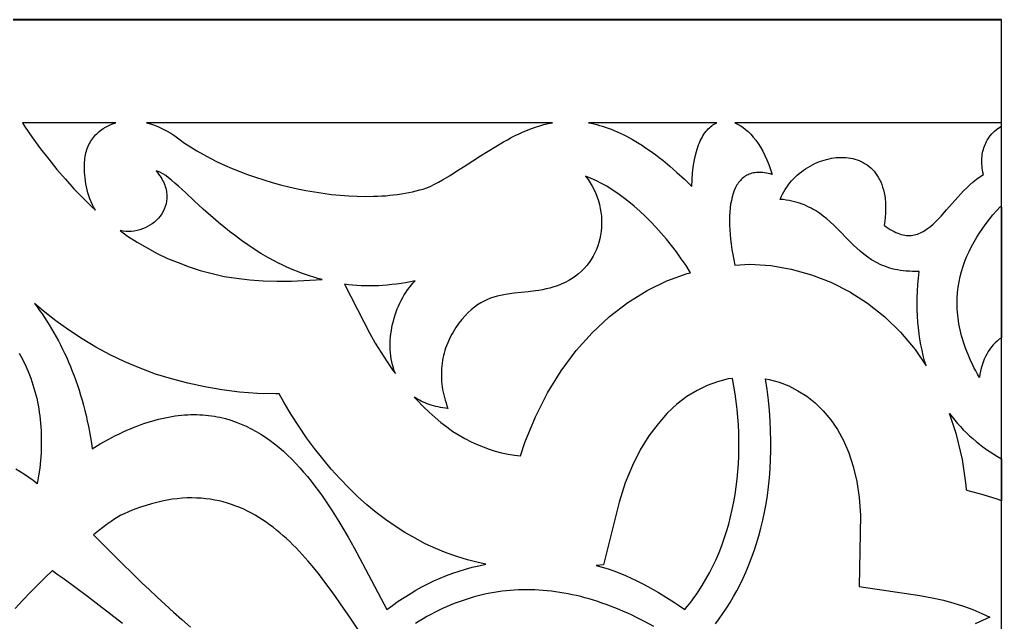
# Model space of a CAD drawing. Extents: x -52 to 65, y 51 to 91.
# Drawn here: x 35.26 to 64.58, y 73.41 to 91.4 of the extents above; entities that cross this region are included whole.
import ezdxf

# ---------------------------------------------------------------- set-up
doc = ezdxf.new("R2010")
doc.units = 0
doc.header["$MEASUREMENT"] = 0
doc.layers.get('0').update_dxf_attribs({"linetype": 'CONTINUOUS'})
doc.layers.add('LAYER_1', color=18, linetype='CONTINUOUS')

msp = doc.modelspace()

# ---------------------------------------------------------------- linework, layer by layer
msp.add_line((64.584, 51.402), (64.584, 91.402))
at = {"layer": 'LAYER_1'}
for points in [[(64.584, 91.402), (-30.084, 91.402), (-51.868, 91.402)], [(64.584, 91.388), (-51.868, 91.388)], [(35.245, 81.451), (35.295, 81.361), (35.344, 81.271), (35.391, 81.179), (35.435, 81.085), (35.478, 80.991), (35.518, 80.896), (35.557, 80.8), (35.594, 80.702), (35.628, 80.604), (35.661, 80.505), (35.691, 80.405), (35.72, 80.304), (35.746, 80.202), (35.771, 80.099), (35.793, 79.995), (35.814, 79.891), (35.833, 79.785), (35.849, 79.679), (35.864, 79.572), (35.877, 79.465), (35.887, 79.356), (35.896, 79.247), (35.903, 79.138), (35.91, 78.917), (35.91, 78.693), (35.902, 78.468), (35.885, 78.24), (35.862, 78.011), (35.83, 77.78), (35.79, 77.547), (35.664, 77.642), (35.537, 77.733), (35.409, 77.82), (35.282, 77.904), (35.153, 77.983)], [(56.048, 73.365), (56.16, 73.516), (56.269, 73.673), (56.377, 73.836), (56.481, 74.004), (56.583, 74.178), (56.682, 74.357), (56.778, 74.542), (56.87, 74.733), (56.959, 74.929), (57.044, 75.13), (57.125, 75.337), (57.201, 75.55), (57.273, 75.769), (57.34, 75.993), (57.402, 76.223), (57.459, 76.458), (57.51, 76.699), (57.556, 76.946), (57.596, 77.199), (57.63, 77.457), (57.658, 77.721), (57.679, 77.991), (57.693, 78.267), (57.7, 78.548), (57.701, 78.836), (57.693, 79.129), (57.678, 79.427), (57.656, 79.732), (57.625, 80.043), (57.586, 80.359), (57.538, 80.681), (57.649, 80.663), (57.944, 80.585), (58.235, 80.476), (58.508, 80.326), (58.771, 80.159), (59.023, 79.959), (59.262, 79.728), (59.487, 79.458), (59.687, 79.172), (59.873, 78.835), (60.026, 78.474), (60.16, 78.061), (60.27, 77.617), (60.341, 77.136), (60.375, 76.607), (60.341, 74.486), (62.151, 74.215), (62.513, 74.148), (62.853, 74.073), (63.163, 73.987), (63.454, 73.896), (63.732, 73.792), (63.999, 73.678), (64.242, 73.569), (64.021, 73.466), (63.805, 73.363)], [(45.425, 73.118), (45.143, 73.536), (44.849, 73.966), (44.697, 74.182), (44.542, 74.398), (44.382, 74.613), (44.219, 74.826), (44.051, 75.035), (43.878, 75.24), (43.7, 75.44), (43.61, 75.538), (43.517, 75.634), (43.424, 75.728), (43.329, 75.82), (43.233, 75.91), (43.135, 75.998), (43.036, 76.084), (42.935, 76.167), (42.833, 76.248), (42.729, 76.325), (42.623, 76.401), (42.516, 76.473), (42.407, 76.542), (42.296, 76.608), (42.184, 76.67), (42.07, 76.729), (41.954, 76.785), (41.836, 76.836), (41.716, 76.884), (41.594, 76.928), (41.471, 76.968), (41.345, 77.004), (41.217, 77.035), (41.088, 77.062), (40.956, 77.085), (40.822, 77.102), (40.686, 77.115), (40.548, 77.123), (40.407, 77.126), (40.264, 77.124), (40.119, 77.116), (39.972, 77.103), (39.822, 77.084), (39.67, 77.059), (39.516, 77.029), (39.359, 76.993), (39.199, 76.95), (39.037, 76.902), (38.873, 76.847), (38.706, 76.786), (38.536, 76.718), (38.364, 76.643), (38.289, 76.607), (38.203, 76.558), (38.105, 76.497), (37.997, 76.424), (37.879, 76.34), (37.751, 76.245), (37.615, 76.139), (37.471, 76.023), (38.269, 75.228), (38.693, 74.809), (38.913, 74.595), (39.139, 74.379), (39.371, 74.161), (39.609, 73.94), (39.854, 73.718), (40.106, 73.494), (40.366, 73.27)], [(35.124, 73.825), (35.351, 74.066), (35.577, 74.3), (35.802, 74.527), (36.024, 74.746), (36.243, 74.956), (36.418, 74.834), (36.593, 74.71), (36.942, 74.454), (37.291, 74.192), (37.639, 73.924), (38.337, 73.385)], [(54.206, 73.29), (53.945, 73.43), (53.684, 73.56), (53.554, 73.622), (53.425, 73.682), (53.296, 73.739), (53.167, 73.793), (53.038, 73.846), (52.91, 73.896), (52.782, 73.943), (52.654, 73.988), (52.527, 74.031), (52.4, 74.072), (52.273, 74.109), (52.146, 74.145), (52.02, 74.178), (51.894, 74.209), (51.768, 74.237), (51.642, 74.263), (51.517, 74.286), (51.392, 74.307), (51.268, 74.326), (51.143, 74.342), (51.019, 74.355), (50.895, 74.366), (50.772, 74.375), (50.649, 74.381), (50.526, 74.385), (50.403, 74.386), (50.281, 74.384), (50.158, 74.381), (50.037, 74.374), (49.915, 74.365), (49.794, 74.354), (49.673, 74.34), (49.552, 74.323), (49.432, 74.304), (49.311, 74.282), (49.192, 74.258), (49.072, 74.231), (48.953, 74.202), (48.834, 74.17), (48.715, 74.135), (48.596, 74.098), (48.478, 74.058), (48.36, 74.016), (48.242, 73.971), (48.125, 73.923), (48.008, 73.873), (47.891, 73.82), (47.774, 73.765), (47.658, 73.706), (47.542, 73.646), (47.426, 73.582), (47.311, 73.516), (47.196, 73.447), (47.081, 73.376)]]:
    msp.add_lwpolyline(points, dxfattribs=at)
for points in [[(35.351, 88.323), (35.412, 88.219), (35.651, 87.874), (35.89, 87.549), (36.134, 87.233), (36.377, 86.926), (36.63, 86.641), (36.878, 86.347), (37.137, 86.09), (37.395, 85.833), (37.528, 85.711), (37.48, 85.792), (37.436, 85.876), (37.397, 85.962), (37.362, 86.049), (37.331, 86.138), (37.303, 86.228), (37.279, 86.318), (37.259, 86.409), (37.242, 86.499), (37.228, 86.588), (37.216, 86.677), (37.208, 86.763), (37.202, 86.848), (37.199, 86.931), (37.197, 87.011), (37.198, 87.087), (37.2, 87.146), (37.205, 87.204), (37.212, 87.26), (37.22, 87.316), (37.231, 87.37), (37.243, 87.423), (37.258, 87.475), (37.274, 87.526), (37.292, 87.575), (37.312, 87.623), (37.334, 87.67), (37.357, 87.715), (37.383, 87.76), (37.409, 87.803), (37.438, 87.844), (37.468, 87.884), (37.5, 87.923), (37.533, 87.96), (37.568, 87.996), (37.604, 88.031), (37.641, 88.063), (37.68, 88.095), (37.721, 88.125), (37.762, 88.153), (37.85, 88.205), (37.942, 88.251), (38.038, 88.29), (38.139, 88.323)], [(39.051, 88.323), (39.17, 88.289), (39.289, 88.248), (39.409, 88.2), (39.53, 88.144), (39.652, 88.08), (39.774, 88.009), (39.897, 87.929), (40.021, 87.84), (40.189, 87.719), (40.368, 87.601), (40.555, 87.485), (40.751, 87.373), (40.954, 87.264), (41.165, 87.159), (41.383, 87.058), (41.607, 86.96), (41.837, 86.868), (42.072, 86.779), (42.311, 86.695), (42.555, 86.616), (42.802, 86.543), (43.052, 86.474), (43.304, 86.411), (43.558, 86.354), (43.813, 86.302), (44.069, 86.257), (44.326, 86.218), (44.581, 86.185), (44.836, 86.16), (45.09, 86.141), (45.341, 86.129), (45.59, 86.125), (45.836, 86.128), (45.957, 86.132), (46.078, 86.139), (46.197, 86.147), (46.316, 86.158), (46.433, 86.17), (46.549, 86.185), (46.663, 86.201), (46.776, 86.22), (46.888, 86.241), (46.998, 86.264), (47.106, 86.289), (47.213, 86.317), (47.318, 86.346), (47.421, 86.378), (47.539, 86.434), (47.656, 86.494), (47.772, 86.555), (47.888, 86.619), (48.117, 86.753), (48.345, 86.894), (48.572, 87.038), (48.799, 87.185), (49.026, 87.332), (49.253, 87.477), (49.482, 87.618), (49.714, 87.753), (49.83, 87.818), (49.947, 87.88), (50.066, 87.94), (50.185, 87.997), (50.305, 88.051), (50.426, 88.102), (50.548, 88.149), (50.671, 88.192), (50.796, 88.232), (50.922, 88.267), (51.05, 88.297), (51.179, 88.323)], [(52.253, 88.323), (52.334, 88.307), (52.417, 88.289), (52.5, 88.269), (52.584, 88.246), (52.669, 88.22), (52.755, 88.192), (52.842, 88.162), (52.93, 88.129), (53.018, 88.093), (53.108, 88.055), (53.199, 88.013), (53.29, 87.969), (53.383, 87.923), (53.476, 87.873), (53.571, 87.82), (53.667, 87.764), (53.763, 87.705), (53.861, 87.643), (53.96, 87.578), (54.06, 87.51), (54.16, 87.438), (54.262, 87.364), (54.365, 87.285), (54.469, 87.204), (54.681, 87.03), (54.896, 86.842), (55.117, 86.64), (55.342, 86.423), (55.348, 86.626), (55.361, 86.817), (55.38, 86.996), (55.406, 87.164), (55.437, 87.321), (55.474, 87.466), (55.495, 87.534), (55.516, 87.6), (55.539, 87.663), (55.564, 87.723), (55.589, 87.781), (55.615, 87.835), (55.643, 87.887), (55.671, 87.937), (55.701, 87.983), (55.732, 88.027), (55.763, 88.068), (55.795, 88.107), (55.829, 88.143), (55.863, 88.177), (55.898, 88.207), (55.933, 88.236), (55.969, 88.261), (56.006, 88.284), (56.044, 88.305), (56.082, 88.323)], [(56.627, 88.323), (56.706, 88.286), (56.786, 88.241), (56.866, 88.188), (56.945, 88.127), (57.023, 88.058), (57.1, 87.98), (57.175, 87.895), (57.249, 87.802), (57.321, 87.701), (57.39, 87.592), (57.456, 87.476), (57.52, 87.351), (57.58, 87.219), (57.637, 87.08), (57.69, 86.933), (57.738, 86.778), (57.68, 86.795), (57.623, 86.809), (57.567, 86.82), (57.513, 86.829), (57.461, 86.836), (57.41, 86.84), (57.361, 86.842), (57.313, 86.841), (57.266, 86.838), (57.221, 86.833), (57.177, 86.825), (57.135, 86.816), (57.094, 86.804), (57.055, 86.79), (57.017, 86.774), (56.98, 86.756), (56.945, 86.736), (56.911, 86.713), (56.878, 86.689), (56.847, 86.663), (56.817, 86.635), (56.788, 86.605), (56.761, 86.573), (56.735, 86.539), (56.71, 86.504), (56.687, 86.467), (56.643, 86.387), (56.605, 86.301), (56.572, 86.209), (56.543, 86.11), (56.519, 86.005), (56.499, 85.895), (56.484, 85.78), (56.474, 85.66), (56.467, 85.534), (56.465, 85.405), (56.467, 85.27), (56.474, 85.132), (56.484, 84.99), (56.497, 84.845), (56.515, 84.697), (56.537, 84.545), (56.562, 84.391), (56.59, 84.234), (56.622, 84.075), (57.07, 84.101), (57.696, 84.059), (58.302, 83.956), (58.909, 83.789), (59.492, 83.569), (60.06, 83.28), (60.589, 82.935), (61.101, 82.535), (61.569, 82.07), (62.008, 81.559), (62.337, 81.065), (62.292, 81.217), (62.252, 81.373), (62.215, 81.532), (62.182, 81.694), (62.153, 81.86), (62.128, 82.028), (62.107, 82.2), (62.091, 82.375), (62.08, 82.554), (62.072, 82.735), (62.07, 82.92), (62.072, 83.107), (62.08, 83.298), (62.092, 83.492), (62.109, 83.688), (62.132, 83.888), (62.03, 83.885), (61.932, 83.886), (61.837, 83.889), (61.745, 83.895), (61.655, 83.904), (61.569, 83.916), (61.485, 83.93), (61.403, 83.947), (61.324, 83.967), (61.248, 83.988), (61.173, 84.012), (61.101, 84.039), (61.031, 84.067), (60.963, 84.097), (60.897, 84.129), (60.833, 84.163), (60.77, 84.198), (60.709, 84.235), (60.591, 84.314), (60.479, 84.398), (60.371, 84.486), (60.267, 84.578), (60.166, 84.674), (60.067, 84.771), (59.969, 84.87), (59.775, 85.069), (59.677, 85.168), (59.578, 85.265), (59.476, 85.36), (59.371, 85.452), (59.262, 85.54), (59.148, 85.623), (59.029, 85.702), (58.967, 85.739), (58.904, 85.774), (58.838, 85.808), (58.771, 85.839), (58.702, 85.869), (58.631, 85.897), (58.558, 85.923), (58.482, 85.947), (58.405, 85.968), (58.324, 85.987), (58.242, 86.004), (58.156, 86.018), (58.068, 86.03), (57.978, 86.038), (58.011, 86.114), (58.047, 86.189), (58.086, 86.261), (58.127, 86.331), (58.172, 86.399), (58.219, 86.464), (58.268, 86.528), (58.32, 86.589), (58.374, 86.648), (58.431, 86.705), (58.489, 86.759), (58.549, 86.811), (58.61, 86.86), (58.673, 86.907), (58.738, 86.951), (58.804, 86.993), (58.871, 87.033), (58.939, 87.069), (59.009, 87.103), (59.079, 87.135), (59.149, 87.163), (59.221, 87.189), (59.293, 87.212), (59.365, 87.232), (59.437, 87.249), (59.509, 87.264), (59.582, 87.275), (59.654, 87.284), (59.726, 87.289), (59.797, 87.291), (59.868, 87.29), (59.938, 87.286), (60.008, 87.279), (60.076, 87.268), (60.144, 87.255), (60.21, 87.238), (60.275, 87.217), (60.339, 87.194), (60.401, 87.166), (60.461, 87.136), (60.52, 87.102), (60.577, 87.064), (60.631, 87.023), (60.684, 86.978), (60.734, 86.929), (60.782, 86.877), (60.827, 86.821), (60.869, 86.762), (60.909, 86.698), (60.946, 86.631), (60.98, 86.56), (61.01, 86.485), (61.038, 86.406), (61.062, 86.323), (61.082, 86.235), (61.099, 86.144), (61.112, 86.049), (61.121, 85.95), (61.126, 85.846), (61.127, 85.739), (61.123, 85.627), (61.115, 85.51), (61.103, 85.39), (61.086, 85.265), (61.147, 85.219), (61.206, 85.177), (61.265, 85.139), (61.323, 85.104), (61.379, 85.074), (61.435, 85.048), (61.489, 85.025), (61.543, 85.006), (61.595, 84.99), (61.647, 84.977), (61.698, 84.968), (61.748, 84.962), (61.797, 84.959), (61.845, 84.959), (61.893, 84.962), (61.94, 84.968), (61.986, 84.977), (62.032, 84.988), (62.077, 85.002), (62.122, 85.018), (62.166, 85.037), (62.21, 85.058), (62.253, 85.081), (62.295, 85.106), (62.38, 85.163), (62.463, 85.226), (62.545, 85.296), (62.626, 85.372), (62.707, 85.454), (62.787, 85.539), (62.949, 85.72), (63.282, 86.102), (63.369, 86.198), (63.457, 86.292), (63.548, 86.383), (63.642, 86.472), (63.738, 86.557), (63.837, 86.638), (63.94, 86.714), (64.046, 86.783), (64.032, 86.847), (64.021, 86.91), (64.012, 86.972), (64.006, 87.033), (64.002, 87.092), (64, 87.151), (64, 87.208), (64.003, 87.265), (64.008, 87.32), (64.015, 87.374), (64.024, 87.426), (64.035, 87.478), (64.048, 87.528), (64.063, 87.577), (64.079, 87.625), (64.097, 87.671), (64.118, 87.716), (64.139, 87.76), (64.163, 87.803), (64.187, 87.844), (64.241, 87.921), (64.301, 87.994), (64.365, 88.06), (64.434, 88.12), (64.507, 88.174), (64.584, 88.222), (64.584, 88.323)], [(38.268, 85.103), (38.483, 84.942), (38.775, 84.755), (39.07, 84.589), (39.366, 84.423), (39.682, 84.272), (39.996, 84.148), (40.321, 84.021), (40.655, 83.917), (41.008, 83.826), (41.372, 83.738), (41.744, 83.68), (42.136, 83.636), (42.532, 83.602), (42.947, 83.595), (43.386, 83.595), (44.298, 83.641), (44.172, 83.675), (44.047, 83.711), (43.924, 83.75), (43.803, 83.791), (43.683, 83.834), (43.565, 83.879), (43.448, 83.926), (43.333, 83.975), (43.22, 84.026), (43.108, 84.079), (42.997, 84.133), (42.889, 84.189), (42.676, 84.305), (42.47, 84.426), (42.27, 84.551), (42.076, 84.68), (41.888, 84.812), (41.707, 84.945), (41.532, 85.08), (41.363, 85.216), (41.2, 85.351), (41.043, 85.485), (40.892, 85.618), (40.747, 85.748), (40.475, 85.997), (40.227, 86.228), (40.003, 86.433), (39.9, 86.525), (39.802, 86.608), (39.71, 86.682), (39.624, 86.746), (39.544, 86.799), (39.47, 86.841), (39.434, 86.857), (39.401, 86.87), (39.368, 86.88), (39.337, 86.887), (39.377, 86.839), (39.413, 86.791), (39.447, 86.744), (39.478, 86.696), (39.506, 86.649), (39.532, 86.602), (39.555, 86.556), (39.576, 86.509), (39.594, 86.463), (39.61, 86.417), (39.624, 86.372), (39.635, 86.326), (39.644, 86.282), (39.651, 86.237), (39.656, 86.193), (39.659, 86.15), (39.659, 86.064), (39.65, 85.981), (39.634, 85.9), (39.612, 85.821), (39.582, 85.746), (39.547, 85.673), (39.505, 85.604), (39.458, 85.538), (39.406, 85.475), (39.349, 85.416), (39.288, 85.361), (39.222, 85.311), (39.154, 85.264), (39.082, 85.223), (39.007, 85.186), (38.929, 85.154), (38.85, 85.127), (38.769, 85.106), (38.686, 85.09), (38.603, 85.081), (38.519, 85.077), (38.435, 85.079), (38.351, 85.088)], [(55.304, 83.849), (55.167, 84.061), (55.025, 84.267), (54.879, 84.467), (54.73, 84.661), (54.578, 84.85), (54.423, 85.031), (54.265, 85.206), (54.106, 85.373), (53.945, 85.533), (53.782, 85.686), (53.618, 85.831), (53.454, 85.968), (53.289, 86.096), (53.125, 86.215), (52.96, 86.326), (52.797, 86.428), (52.645, 86.509), (52.489, 86.587), (52.33, 86.661), (52.167, 86.731), (52.239, 86.633), (52.306, 86.532), (52.367, 86.428), (52.421, 86.322), (52.47, 86.214), (52.513, 86.105), (52.55, 85.993), (52.581, 85.881), (52.606, 85.768), (52.625, 85.654), (52.638, 85.539), (52.645, 85.425), (52.646, 85.311), (52.642, 85.197), (52.631, 85.084), (52.614, 84.972), (52.592, 84.862), (52.564, 84.753), (52.53, 84.646), (52.489, 84.541), (52.444, 84.439), (52.392, 84.339), (52.334, 84.242), (52.27, 84.149), (52.201, 84.059), (52.126, 83.974), (52.044, 83.892), (51.957, 83.815), (51.865, 83.742), (51.766, 83.675), (51.661, 83.612), (51.551, 83.556), (51.438, 83.505), (51.325, 83.46), (51.213, 83.422), (51.102, 83.389), (50.992, 83.362), (50.883, 83.339), (50.774, 83.319), (50.666, 83.302), (50.453, 83.276), (50.242, 83.255), (50.034, 83.233), (49.829, 83.206), (49.728, 83.189), (49.627, 83.169), (49.527, 83.145), (49.428, 83.117), (49.33, 83.084), (49.232, 83.045), (49.134, 83), (49.038, 82.948), (48.942, 82.888), (48.847, 82.82), (48.753, 82.744), (48.659, 82.658), (48.566, 82.562), (48.473, 82.455), (48.381, 82.338), (48.29, 82.208), (48.248, 82.144), (48.208, 82.078), (48.17, 82.012), (48.134, 81.945), (48.1, 81.876), (48.069, 81.807), (48.039, 81.737), (48.012, 81.666), (47.986, 81.594), (47.963, 81.521), (47.942, 81.447), (47.924, 81.373), (47.907, 81.298), (47.893, 81.223), (47.881, 81.146), (47.872, 81.07), (47.865, 80.992), (47.86, 80.915), (47.858, 80.836), (47.858, 80.758), (47.86, 80.679), (47.865, 80.6), (47.873, 80.52), (47.883, 80.44), (47.895, 80.36), (47.91, 80.28), (47.928, 80.2), (47.948, 80.12), (47.971, 80.039), (47.997, 79.959), (48.025, 79.879), (48.056, 79.799), (47.979, 79.807), (47.904, 79.817), (47.831, 79.829), (47.76, 79.843), (47.69, 79.858), (47.623, 79.876), (47.557, 79.894), (47.493, 79.915), (47.431, 79.937), (47.371, 79.96), (47.313, 79.985), (47.256, 80.012), (47.202, 80.04), (47.149, 80.069), (47.049, 80.13), (47.135, 80.046), (47.311, 79.855), (47.493, 79.684), (47.67, 79.523), (47.846, 79.376), (48.022, 79.243), (48.204, 79.11), (48.385, 79.001), (48.563, 78.897), (48.744, 78.801), (48.925, 78.718), (49.106, 78.646), (49.283, 78.583), (49.47, 78.518), (49.655, 78.474), (49.851, 78.432), (50.042, 78.404), (50.223, 78.386), (50.353, 78.783), (50.667, 79.547), (51.026, 80.263), (51.432, 80.915), (51.88, 81.525), (52.363, 82.058), (52.883, 82.54), (53.428, 82.963), (54.001, 83.314), (54.592, 83.602), (55.203, 83.826)], [(64.584, 81.906), (64.518, 81.86), (64.456, 81.809), (64.396, 81.754), (64.34, 81.695), (64.286, 81.631), (64.236, 81.565), (64.19, 81.494), (64.146, 81.42), (64.106, 81.343), (64.07, 81.263), (64.037, 81.179), (64.008, 81.093), (63.982, 81.003), (63.96, 80.911), (63.942, 80.817), (63.928, 80.72), (63.871, 80.82), (63.817, 80.919), (63.766, 81.017), (63.718, 81.114), (63.672, 81.211), (63.629, 81.307), (63.588, 81.403), (63.55, 81.498), (63.515, 81.592), (63.482, 81.685), (63.451, 81.778), (63.423, 81.87), (63.397, 81.961), (63.373, 82.052), (63.352, 82.142), (63.333, 82.232), (63.317, 82.32), (63.302, 82.408), (63.29, 82.496), (63.28, 82.583), (63.273, 82.669), (63.267, 82.755), (63.263, 82.839), (63.262, 82.924), (63.262, 83.007), (63.265, 83.091), (63.276, 83.255), (63.294, 83.417), (63.32, 83.576), (63.354, 83.733), (63.394, 83.888), (63.441, 84.04), (63.494, 84.19), (63.554, 84.338), (63.62, 84.484), (63.691, 84.627), (63.768, 84.768), (63.851, 84.908), (63.938, 85.044), (64.03, 85.179), (64.127, 85.312), (64.229, 85.443), (64.334, 85.572), (64.443, 85.699), (64.556, 85.824), (64.584, 85.801)], [(44.962, 83.504), (45.54, 82.379), (45.712, 82.058), (45.884, 81.744), (46.065, 81.463), (46.236, 81.185), (46.418, 80.922), (46.485, 80.837), (46.452, 80.922), (46.424, 81.008), (46.399, 81.095), (46.378, 81.184), (46.36, 81.275), (46.347, 81.366), (46.337, 81.459), (46.331, 81.552), (46.328, 81.647), (46.329, 81.741), (46.333, 81.836), (46.34, 81.931), (46.351, 82.026), (46.364, 82.121), (46.381, 82.216), (46.401, 82.309), (46.424, 82.403), (46.45, 82.495), (46.478, 82.587), (46.51, 82.677), (46.543, 82.766), (46.58, 82.853), (46.619, 82.939), (46.661, 83.022), (46.705, 83.104), (46.751, 83.184), (46.799, 83.261), (46.85, 83.335), (46.903, 83.407), (46.957, 83.476), (47.014, 83.542), (47.073, 83.605), (46.932, 83.576), (46.792, 83.55), (46.653, 83.528), (46.516, 83.508), (46.38, 83.492), (46.244, 83.479), (46.111, 83.468), (45.978, 83.461), (45.847, 83.457), (45.716, 83.455), (45.587, 83.456), (45.46, 83.46), (45.333, 83.467), (45.208, 83.477), (45.084, 83.489)], [(46.228, 73.79), (46.4, 73.918), (46.573, 74.039), (46.747, 74.155), (46.922, 74.266), (47.098, 74.37), (47.276, 74.469), (47.456, 74.562), (47.638, 74.65), (47.822, 74.731), (48.008, 74.808), (48.197, 74.878), (48.389, 74.943), (48.583, 75.002), (48.781, 75.055), (48.982, 75.103), (49.187, 75.145), (48.958, 75.197), (48.638, 75.278), (48.324, 75.376), (47.998, 75.491), (47.694, 75.618), (47.378, 75.753), (47.073, 75.922), (46.772, 76.093), (46.475, 76.282), (46.189, 76.482), (45.908, 76.695), (45.63, 76.924), (45.353, 77.171), (45.091, 77.431), (44.828, 77.701), (44.57, 77.986), (44.318, 78.29), (44.074, 78.599), (43.835, 78.921), (43.606, 79.263), (43.372, 79.614), (43.158, 79.983), (43.014, 80.234), (42.909, 80.234), (42.365, 80.245), (41.825, 80.287), (41.304, 80.354), (40.794, 80.439), (40.288, 80.551), (39.801, 80.676), (39.318, 80.824), (38.86, 80.998), (38.407, 81.185), (37.962, 81.398), (37.542, 81.629), (37.127, 81.873), (36.726, 82.138), (36.339, 82.413), (35.967, 82.707), (35.704, 82.93), (35.781, 82.828), (35.857, 82.724), (35.931, 82.618), (36.005, 82.51), (36.077, 82.4), (36.148, 82.288), (36.218, 82.174), (36.286, 82.057), (36.353, 81.938), (36.419, 81.817), (36.483, 81.694), (36.546, 81.569), (36.607, 81.442), (36.667, 81.312), (36.725, 81.18), (36.781, 81.046), (36.836, 80.91), (36.889, 80.771), (36.94, 80.63), (36.99, 80.487), (37.038, 80.342), (37.084, 80.194), (37.128, 80.045), (37.17, 79.893), (37.21, 79.738), (37.248, 79.582), (37.284, 79.423), (37.318, 79.262), (37.35, 79.098), (37.38, 78.932), (37.407, 78.764), (37.432, 78.594), (37.669, 78.736), (37.902, 78.866), (38.13, 78.986), (38.243, 79.041), (38.355, 79.094), (38.465, 79.143), (38.574, 79.191), (38.683, 79.235), (38.79, 79.277), (38.897, 79.316), (39.002, 79.353), (39.106, 79.387), (39.21, 79.419), (39.312, 79.448), (39.413, 79.474), (39.514, 79.499), (39.613, 79.52), (39.711, 79.54), (39.809, 79.557), (39.906, 79.571), (40.001, 79.584), (40.096, 79.594), (40.19, 79.602), (40.282, 79.607), (40.374, 79.611), (40.465, 79.612), (40.555, 79.611), (40.645, 79.608), (40.733, 79.603), (40.82, 79.596), (40.907, 79.587), (40.993, 79.576), (41.078, 79.563), (41.162, 79.548), (41.245, 79.531), (41.409, 79.492), (41.57, 79.445), (41.727, 79.391), (41.881, 79.331), (42.033, 79.264), (42.181, 79.19), (42.326, 79.111), (42.469, 79.025), (42.608, 78.934), (42.745, 78.837), (42.879, 78.735), (43.01, 78.629), (43.139, 78.517), (43.265, 78.401), (43.389, 78.28), (43.51, 78.156), (43.629, 78.027), (43.745, 77.895), (43.859, 77.76), (43.971, 77.621), (44.081, 77.48), (44.189, 77.335), (44.295, 77.189), (44.399, 77.04), (44.501, 76.889), (44.601, 76.736), (44.699, 76.581), (44.795, 76.425), (44.89, 76.268), (45.075, 75.952), (45.254, 75.634), (45.427, 75.316), (45.596, 75)], [(52.483, 75.112), (52.661, 75.062), (52.838, 75.007), (53.013, 74.946), (53.186, 74.879), (53.358, 74.808), (53.527, 74.733), (53.695, 74.653), (53.86, 74.57), (54.025, 74.482), (54.187, 74.392), (54.348, 74.299), (54.507, 74.202), (54.664, 74.104), (54.82, 74.003), (54.974, 73.901), (55.127, 73.798), (55.198, 73.883), (55.268, 73.969), (55.335, 74.056), (55.401, 74.145), (55.465, 74.235), (55.528, 74.325), (55.648, 74.51), (55.762, 74.7), (55.869, 74.893), (55.969, 75.09), (56.064, 75.29), (56.151, 75.495), (56.233, 75.702), (56.308, 75.912), (56.377, 76.126), (56.44, 76.342), (56.497, 76.56), (56.548, 76.781), (56.593, 77.004), (56.632, 77.228), (56.665, 77.455), (56.692, 77.682), (56.714, 77.912), (56.73, 78.142), (56.741, 78.373), (56.746, 78.605), (56.745, 78.838), (56.739, 79.071), (56.728, 79.304), (56.711, 79.537), (56.689, 79.769), (56.662, 80.002), (56.63, 80.233), (56.593, 80.464), (56.55, 80.694), (56.422, 80.676), (56.106, 80.595), (55.801, 80.482), (55.495, 80.331), (55.19, 80.149), (54.893, 79.923), (54.603, 79.651), (54.33, 79.341), (54.058, 78.978), (53.8, 78.565), (53.566, 78.094), (53.351, 77.579), (53.165, 76.994), (52.701, 75.13)], [(64.584, 77.042), (64.462, 77.085), (64.037, 77.222), (63.597, 77.342), (63.545, 77.355), (63.535, 77.503), (63.426, 78.276), (63.245, 79.019), (63.039, 79.645), (63.114, 79.544), (63.193, 79.446), (63.275, 79.349), (63.36, 79.254), (63.448, 79.162), (63.539, 79.071), (63.633, 78.983), (63.73, 78.897), (63.829, 78.813), (63.93, 78.731), (64.034, 78.652), (64.14, 78.575), (64.249, 78.501), (64.359, 78.429), (64.471, 78.36), (64.584, 78.293)]]:
    msp.add_lwpolyline(points, close=True, dxfattribs=at)

doc.saveas('drawing.dxf')
